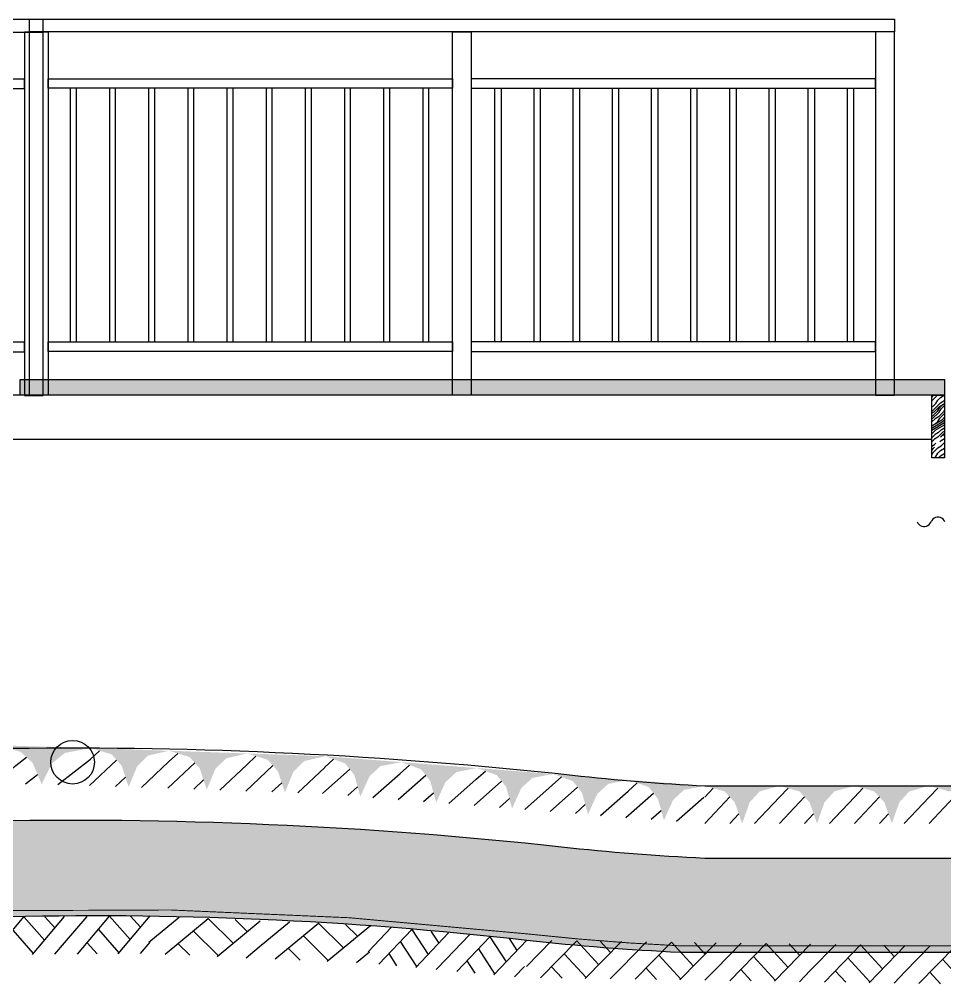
# Model space of a CAD drawing. Extents: x -16492 to 345596, y -4133 to 400729.
# Drawn here: x 50604 to 53558, y 82388 to 85466 of the extents above; entities that cross this region are included whole.
import ezdxf

# ---------------------------------------------------------------- set-up
doc = ezdxf.new("R2010")
doc.units = 0
doc.header["$LTSCALE"] = 10
doc.header["$MEASUREMENT"] = 0
doc.linetypes.add('DASH', pattern=[0.35, 0.25, -0.1])
for name, color, linetype in [('0-01', 1, 'Continuous'), ('0-04', 4, 'Continuous'), ('0-剖面', 30, 'Continuous'), ('PUB_HATCH', 8, 'Continuous'), ('W-PLASTIC_RAILINGS塑木栏杆', 6, 'Continuous'), ('W-STEEL_FRAME钢架', 3, 'Continuous'), ('木地板', 32, 'Continuous')]:
    doc.layers.add(name, color=color, linetype=linetype)

# ---------------------------------------------------------------- blocks, each defined once
blk = doc.blocks.new('*U420')
at = {"layer": 'W-PLASTIC_RAILINGS塑木栏杆'}
blk.add_lwpolyline([(-10, -405), (10, -405), (10, 405), (-10, 405)], close=True, dxfattribs=at)
blk = doc.blocks.new('*U421')
at = {"layer": 'W-PLASTIC_RAILINGS塑木栏杆', "color": 0, "linetype": 'ByBlock', "lineweight": -2, "transparency": 16777216}
for p in [(0, 0), (125, 0), (250, 0), (375, 0), (500, 0), (625, 0), (750, 0), (875, 0), (1000, 0), (1125, 0)]:
    blk.add_blockref('*U420', p, dxfattribs=at)
blk = doc.blocks.new('*U422')
at = {"layer": 'W-PLASTIC_RAILINGS塑木栏杆'}
blk.add_lwpolyline([(-10, -405), (10, -405), (10, 405), (-10, 405)], close=True, dxfattribs=at)
blk = doc.blocks.new('*U423')
at = {"layer": 'W-PLASTIC_RAILINGS塑木栏杆', "color": 0, "linetype": 'ByBlock', "lineweight": -2, "transparency": 16777216}
for p in [(0, 0), (125, 0), (250, 0), (375, 0), (500, 0), (625, 0), (750, 0), (875, 0), (1000, 0), (1125, 0)]:
    blk.add_blockref('*U422', p, dxfattribs=at)

msp = doc.modelspace()

# ---------------------------------------------------------------- hatches: boundary and pattern name
at = {"layer": 'PUB_HATCH'}
h = msp.add_hatch(dxfattribs=at)
h.set_pattern_fill('AR-SAND', color=256, scale=50)
h.set_pattern_definition([(37.5, (50518.82, 83256.87), (-3.1497, 96.3412), [0, -76, 0, -85, 0, -81.25]), (7.5, (50518.82, 83256.87), (88.489, 141.1073), [0, -41, 0, -68.5, 0, -26.25]), (327.5, (50457.32, 83256.87), (155.7071, 0.283), [0, -25, 0, -90, 0, -117.5]), (317.5, (50457.32, 83256.87), (150.3063, 43.8838), [0, -12.5, 0, -59, 0, -67.5])])
h.paths.add_polyline_path([(46096.4, 84025.3, -0.064721), (47069.1, 83597.1, -0.004212), (47777.5, 83253.2, 0.060111), (48501.9, 82975.9, 0.071539), (49577.2, 82865, 0.003477), (50462.7, 82906.7, -0.032712), (52335.3, 82824.6, 0.015492), (52792, 82788.6), (54941.3, 82788.6), (54941.3, 82488.4), (54799.8, 82488.4), (54575, 82488.4), (54502, 82488.4), (54277.2, 82488.4), (54204.1, 82488.4), (53979.3, 82488.4), (53906.2, 82488.4), (53681.4, 82488.4), (53608.3, 82488.4), (53492.4, 82488.4), (53383.5, 82488.4), (53310.5, 82488.4), (53085.7, 82488.4), (53012.6, 82488.4), (52880.1, 82488.4), (52787.8, 82488.4), (52714.7, 82488.4), (52713.7, 82488.4, -0.007725), (52476.5, 82503, -0.002578), (52397.4, 82509.5, -0.003259), (52297.6, 82518.9, -0.002396), (52224.3, 82526.6, 0.035371), (50517.8, 82600.8, 0), (50517.8, 82600.8, 0.000684), (50401.8, 82597.5, 0.0019), (50079.5, 82586.6, 0.002046), (49732.7, 82572.1, 0.000846), (49589.3, 82565.3, -0.015917), (49328.5, 82563.1, -0.008778), (49184.8, 82569, -0.007078), (49069.1, 82577.4, -0.008809), (48925.6, 82592.5, -0.009801), (48766.6, 82615.2, -0.021045), (48428.9, 82684.9, -0.006385), (48341.6, 82707.9, -0.027268), (47976.3, 82831.3, -0.01678), (47758.9, 82926.7, -0.009486), (47639.1, 82987, 0.000137), (47525.7, 83042.7, 0.000334), (47249.6, 83178, 0.000334), (46973.7, 83312.8, 0.00003), (46949.2, 83324.7, 0.022039), (46339.5, 83600.6, -0.262604)])
at = {"layer": '木地板'}
h = msp.add_hatch(dxfattribs=at)
h.set_pattern_fill('木纹02', color=256, scale=50, angle=45)
h.set_pattern_definition([(45, (-469955.76, -383430.91), (-141.421356, 141.421356), [40, -60, 20, -80]), (45, (-469860.3, -383328.38), (-141.421356, 141.421356), [40, -160]), (45, (-469881.51, -383335.45), (-141.421356, 141.421356), [20, -180]), (45, (-469962.83, -383409.7), (-141.421356, 141.421356), [10, -140, 10, -40]), (45, (-469920.4, -383353.13), (-141.421356, 141.421356), [40, -60, 10, -90]), (45, (-469959.3, -383384.95), (-141.421356, 141.421356), [30, -170]), (45, (-469927.47, -383346.06), (-141.421356, 141.421356), [60, -140]), (45, (-469973.44, -383384.95), (-141.421356, 141.421356), [40, -160]), (45, (-469920.4, -383324.85), (-141.421356, 141.421356), [100, -100]), (45, (-469969.9, -383360.2), (-141.421356, 141.421356), [20, -60, 40, -80]), (45, (-469874.44, -383257.67), (-141.421356, 141.421356), [40, -160]), (45, (-469906.26, -383282.42), (-141.421356, 141.421356), [20, -180]), (45, (-469938.08, -383307.17), (-141.421356, 141.421356), [20, -180]), (45, (-470012.33, -383374.34), (-141.421356, 141.421356), [40, -160]), (45, (-469945.15, -383300.1), (-141.421356, 141.421356), [40, -160]), (45, (-469952.22, -383293.03), (-141.421356, 141.421356), [40, -40, 40, -80]), (45, (-469987.58, -383314.24), (-141.421356, 141.421356), [20, -100, 40, -40]), (45, (-469962.83, -383282.42), (-141.421356, 141.421356), [60, -140]), (45, (-469969.9, -383275.35), (-141.421356, 141.421356), [40, -160]), (45, (-470030, -383328.38), (-141.421356, 141.421356), [60, -80, 20, -40]), (45, (-470037.08, -383321.31), (-141.421356, 141.421356), [100, -100]), (45, (-469955.76, -383232.92), (-141.421356, 141.421356), [20, -180]), (45, (-470001.72, -383271.81), (-141.421356, 141.421356), [40, -160]), (45, (-470033.54, -383296.56), (-141.421356, 141.421356), [20, -80, 20, -80]), (45, (-470051.22, -383307.17), (-141.421356, 141.421356), [20, -60, 40, -80]), (45, (-470026.47, -383275.35), (-141.421356, 141.421356), [20, -100, 20, -60]), (45, (-470001.72, -383243.53), (-141.421356, 141.421356), [60, -140]), (45, (-470065.36, -383293.03), (-141.421356, 141.421356), [40, -160]), (45, (-469998.18, -383218.78), (-141.421356, 141.421356), [20, -180]), (45, (-469973.44, -383186.96), (-141.421356, 141.421356), [20, -180]), (59.0362435, (-469867.37, -383321.31), (141.4213562, 141.4213562), [20.6, -804.021105]), (59.0362435, (-469885.048, -383275.35), (141.4213562, 141.4213562), [20.6, -804.021105]), (59.0362435, (-469984.042, -383204.637), (141.4213562, 141.4213562), [20.6, -804.021105]), (59.0362435, (-469973.436, -383300.097), (141.4213562, 141.4213562), [20.6, -804.021105]), (59.0362435, (-469966.365, -383250.6), (141.4213562, 141.4213562), [20.6, -804.021105]), (59.0362435, (-469941.616, -383247.064), (141.4213562, 141.4213562), [20.6, -804.021105]), (59.0362435, (-470037.076, -383293.026), (141.4213562, 141.4213562), [20.6, -804.021105]), (59.0362435, (-469973.436, -383243.53), (141.4213562, 141.4213562), [20.6, -804.021105]), (59.0362435, (-469892.12, -383268.277), (141.4213562, 141.4213562), [41.2, -783.421105]), (59.0362435, (-469916.867, -383271.813), (141.4213562, 141.4213562), [41.2, -783.421105]), (59.0362435, (-469923.94, -383264.74), (141.4213562, 141.4213562), [41.2, -783.421105]), (210.9637565, (-469920.403, -383353.13), (-141.4213562, -141.4213562), [20.6, -41.2, 20.6, -742.221105]), (210.9637565, (-469969.9, -383360.2), (-141.4213562, -141.4213562), [20.6, -804.021105]), (210.9637565, (-470033.54, -383296.56), (-141.4213562, -141.4213562), [41.2, -783.421105]), (239.0362435, (-469860.3, -383328.38), (-141.4213562, -141.4213562), [20.6, -804.021105]), (30.9637565, (-469832.015, -383300.097), (141.4213562, 141.4213562), [20.6, -804.021105]), (30.9637565, (-469923.94, -383293.026), (141.4213562, 141.4213562), [20.6, -804.021105]), (30.9637565, (-469920.403, -383239.993), (141.4213562, 141.4213562), [20.6, -804.021105]), (30.9637565, (-469987.58, -383285.955), (141.4213562, 141.4213562), [20.6, -804.021105]), (30.9637565, (-470019.4, -383282.42), (141.4213562, 141.4213562), [20.6, -804.021105]), (30.9637565, (-470012.327, -383261.206), (141.4213562, 141.4213562), [20.6, -804.021105]), (30.9637565, (-469987.58, -383285.955), (141.4213562, 141.4213562), [20.6, -804.021105]), (30.9637565, (-469966.365, -383222.315), (141.4213562, 141.4213562), [82.4, -742.221105]), (30.9637565, (-469955.76, -383402.627), (141.4213562, 141.4213562), [82.4, -742.221105]), (30.9637565, (-469952.223, -383377.88), (141.4213562, 141.4213562), [82.4, -742.221105]), (30.9637565, (-469945.15, -383356.665), (141.4213562, 141.4213562), [20.6, -41.2, 41.2, -721.621105]), (30.9637565, (-469955.76, -383346.06), (141.4213562, 141.4213562), [41.2, -41.2, 41.2, -701.021105]), (30.9637565, (-469984.042, -383346.06), (141.4213562, 141.4213562), [82.4, -742.221105]), (30.9637565, (-470008.79, -383349.594), (141.4213562, 141.4213562), [82.4, -742.221105]), (30.9637565, (-470015.86, -383342.523), (141.4213562, 141.4213562), [82.4, -742.221105]), (30.9637565, (-469959.294, -383201.1), (141.4213562, 141.4213562), [20.6, -804.021105]), (30.9637675, (-469959.294, -383172.82), (141.421329, 141.4213834), [41.2, -783.421105]), (30.9637675, (-470037.076, -383264.74), (141.421329, 141.4213834), [41.2, -783.421105]), (30.9637575, (-469927.474, -383402.627), (141.4213538, 141.4213587), [82.4, -742.221105]), (30.9637575, (-469941.616, -383218.78), (141.4213538, 141.4213587), [61.8, -762.821105]), (30.9637575, (-469916.867, -383215.244), (141.4213538, 141.4213587), [123.6, -701.021105])])
h.paths.add_polyline_path([(50607, 84315.9), (53557, 84315.9), (53557, 84265.9), (50607, 84265.9)])
h = msp.add_hatch(dxfattribs=at)
h.set_pattern_fill('木纹02', color=256, scale=30, angle=45)
h.set_pattern_definition([(45, (1998797, -1040959.41), (-84.852814, 84.852814), [24, -36, 12, -48]), (45, (1998854.28, -1040897.9), (-84.852814, 84.852814), [24, -96]), (45, (1998841.55, -1040902.14), (-84.852814, 84.852814), [12, -108]), (45, (1998792.76, -1040946.68), (-84.852814, 84.852814), [6, -84, 6, -24]), (45, (1998818.22, -1040912.74), (-84.852814, 84.852814), [24, -36, 6, -54]), (45, (1998794.88, -1040931.84), (-84.852814, 84.852814), [18, -102]), (45, (1998813.97, -1040908.5), (-84.852814, 84.852814), [36, -84]), (45, (1998786.4, -1040931.84), (-84.852814, 84.852814), [24, -96]), (45, (1998818.22, -1040895.77), (-84.852814, 84.852814), [60, -60]), (45, (1998788.52, -1040916.99), (-84.852814, 84.852814), [12, -36, 24, -48]), (45, (1998845.79, -1040855.47), (-84.852814, 84.852814), [24, -96]), (45, (1998826.7, -1040870.32), (-84.852814, 84.852814), [12, -108]), (45, (1998807.61, -1040885.17), (-84.852814, 84.852814), [12, -108]), (45, (1998763.06, -1040925.47), (-84.852814, 84.852814), [24, -96]), (45, (1998803.37, -1040880.92), (-84.852814, 84.852814), [24, -96]), (45, (1998799.12, -1040876.68), (-84.852814, 84.852814), [24, -24, 24, -48]), (45, (1998777.91, -1040889.41), (-84.852814, 84.852814), [12, -60, 24, -24]), (45, (1998792.76, -1040870.32), (-84.852814, 84.852814), [36, -84]), (45, (1998788.52, -1040866.07), (-84.852814, 84.852814), [24, -96]), (45, (1998752.45, -1040897.9), (-84.852814, 84.852814), [36, -48, 12, -24]), (45, (1998748.21, -1040893.65), (-84.852814, 84.852814), [60, -60]), (45, (1998797, -1040840.62), (-84.852814, 84.852814), [12, -108]), (45, (1998769.42, -1040863.95), (-84.852814, 84.852814), [24, -96]), (45, (1998750.33, -1040878.8), (-84.852814, 84.852814), [12, -48, 12, -48]), (45, (1998739.73, -1040885.17), (-84.852814, 84.852814), [12, -36, 24, -48]), (45, (1998754.58, -1040866.07), (-84.852814, 84.852814), [12, -60, 12, -36]), (45, (1998769.42, -1040846.98), (-84.852814, 84.852814), [36, -84]), (45, (1998731.24, -1040876.68), (-84.852814, 84.852814), [24, -96]), (45, (1998771.55, -1040832.13), (-84.852814, 84.852814), [12, -108]), (45, (1998786.4, -1040813.04), (-84.852814, 84.852814), [12, -108]), (59.0362435, (1998850.035, -1040893.652), (84.85281374, 84.85281374), [12.36, -482.412663]), (59.0362435, (1998839.428, -1040866.074), (84.85281374, 84.85281374), [12.36, -482.412663]), (59.0362435, (1998780.03, -1040823.648), (84.85281374, 84.85281374), [12.36, -482.412663]), (59.0362435, (1998786.395, -1040880.924), (84.85281374, 84.85281374), [12.36, -482.412663]), (59.0362435, (1998790.638, -1040851.225), (84.85281374, 84.85281374), [12.36, -482.412663]), (59.0362435, (1998805.487, -1040849.104), (84.85281374, 84.85281374), [12.36, -482.412663]), (59.0362435, (1998748.212, -1040876.68), (84.85281374, 84.85281374), [12.36, -482.412663]), (59.0362435, (1998786.395, -1040846.982), (84.85281374, 84.85281374), [12.36, -482.412663]), (59.0362435, (1998835.186, -1040861.832), (84.85281374, 84.85281374), [24.72, -470.052663]), (59.0362435, (1998820.336, -1040863.953), (84.85281374, 84.85281374), [24.72, -470.052663]), (59.0362435, (1998816.094, -1040859.71), (84.85281374, 84.85281374), [24.72, -470.052663]), (210.9637565, (1998818.215, -1040912.743), (-84.85281374, -84.85281374), [12.36, -24.72, 12.36, -445.332663]), (210.9637565, (1998788.517, -1040916.986), (-84.85281374, -84.85281374), [12.36, -482.412663]), (210.9637565, (1998750.333, -1040878.802), (-84.85281374, -84.85281374), [24.72, -470.052663]), (239.0362435, (1998854.278, -1040897.894), (-84.85281374, -84.85281374), [12.36, -482.412663]), (30.9637565, (1998871.248, -1040880.924), (84.85281374, 84.85281374), [12.36, -482.412663]), (30.9637565, (1998816.094, -1040876.68), (84.85281374, 84.85281374), [12.36, -482.412663]), (30.9637565, (1998818.215, -1040844.86), (84.85281374, 84.85281374), [12.36, -482.412663]), (30.9637565, (1998777.91, -1040872.438), (84.85281374, 84.85281374), [12.36, -482.412663]), (30.9637565, (1998758.818, -1040870.317), (84.85281374, 84.85281374), [12.36, -482.412663]), (30.9637565, (1998763.06, -1040857.59), (84.85281374, 84.85281374), [12.36, -482.412663]), (30.9637565, (1998777.91, -1040872.438), (84.85281374, 84.85281374), [12.36, -482.412663]), (30.9637565, (1998790.638, -1040834.255), (84.85281374, 84.85281374), [49.44, -445.332663]), (30.9637565, (1998797.002, -1040942.442), (84.85281374, 84.85281374), [49.44, -445.332663]), (30.9637565, (1998799.123, -1040927.593), (84.85281374, 84.85281374), [49.44, -445.332663]), (30.9637565, (1998803.366, -1040914.865), (84.85281374, 84.85281374), [12.36, -24.72, 24.72, -432.972663]), (30.9637565, (1998797.002, -1040908.5), (84.85281374, 84.85281374), [24.72, -24.72, 24.72, -420.612663]), (30.9637565, (1998780.03, -1040908.5), (84.85281374, 84.85281374), [49.44, -445.332663]), (30.9637565, (1998765.182, -1040910.622), (84.85281374, 84.85281374), [49.44, -445.332663]), (30.9637565, (1998760.94, -1040906.38), (84.85281374, 84.85281374), [49.44, -445.332663]), (30.9637565, (1998794.88, -1040821.527), (84.85281374, 84.85281374), [12.36, -482.412663]), (30.9637675, (1998794.88, -1040804.556), (84.85279745, 84.85283003), [24.72, -470.052663]), (30.9637675, (1998748.212, -1040859.71), (84.85279745, 84.85283003), [24.72, -470.052663]), (30.9637575, (1998813.973, -1040942.442), (84.85281226, 84.85281522), [49.44, -445.332663]), (30.9637575, (1998805.487, -1040832.133), (84.85281226, 84.85281522), [37.08, -457.692663]), (30.9637575, (1998820.336, -1040830.012), (84.85281226, 84.85281522), [74.16, -420.612663])])
h.paths.add_polyline_path([(53517, 84265.9), (53557, 84265.9), (53557, 84065.9), (53517, 84065.9)])

# ---------------------------------------------------------------- linework, layer by layer
for p, q in [((53470, 83861.9), (53472.4, 83857.4)), ((53472.4, 83857.4), (53475.7, 83853.5)), ((53475.7, 83853.5), (53479.8, 83850.4)), ((53504.3, 83850.4), (53508.4, 83853.5)), ((53508.4, 83853.5), (53511.7, 83857.4)), ((53511.7, 83857.4), (53514.1, 83861.9)), ((53516.6, 83866.5), (53514.1, 83861.9)), ((53519.9, 83870.4), (53516.6, 83866.5)), ((53524, 83873.5), (53519.9, 83870.4)), ((53528.6, 83875.7), (53524, 83873.5)), ((53533.7, 83876.8), (53528.6, 83875.7)), ((53538.8, 83876.8), (53533.7, 83876.8)), ((53543.8, 83875.7), (53538.8, 83876.8)), ((53548.5, 83873.5), (53543.8, 83875.7)), ((53552.6, 83870.4), (53548.5, 83873.5)), ((53555.9, 83866.5), (53552.6, 83870.4)), ((53558.3, 83861.9), (53555.9, 83866.5)), ((53479.8, 83850.4), (53484.5, 83848.2)), ((53484.5, 83848.2), (53489.5, 83847.1)), ((53489.5, 83847.1), (53494.6, 83847.1)), ((53494.6, 83847.1), (53499.7, 83848.2)), ((53499.7, 83848.2), (53504.3, 83850.4)), ((50831.8, 83104), (50860.8, 83131.4)), ((51081.1, 83095.3), (51110.2, 83122.7)), ((51330.4, 83086.6), (51359.5, 83114)), ((50522.5, 83029), (50627.6, 83110.2)), ((50727.2, 83023), (50832, 83104)), ((50828.8, 83020), (50915.2, 83101.3)), ((50995, 83014.2), (51081.1, 83095.3)), ((51078.1, 83011.3), (51164.5, 83092.6)), ((51244.4, 83005.5), (51330.4, 83086.6)), ((51327.5, 83002.6), (51413.8, 83083.9)), ((51578.2, 83077.9), (51607.7, 83104.1)), ((51820.4, 83059), (51849.9, 83085.2)), ((50624.8, 83026), (50662.9, 83055.4)), ((51493.7, 82996.8), (51579.7, 83077.9)), ((51571.6, 82994.2), (51659.2, 83071.9)), ((51733.1, 82981.6), (51820.4, 83059)), ((51813.8, 82975.3), (51901.4, 83053)), ((52062.6, 83040.1), (52092.1, 83066.3)), ((50911.9, 83017.1), (50943.2, 83046.6)), ((51161.2, 83008.4), (51192.5, 83037.9)), ((51410.6, 82999.7), (51441.9, 83029.2)), ((51975.3, 82962.7), (52062.6, 83040.1)), ((52056, 82956.4), (52143.6, 83034.1)), ((52304.8, 83021.2), (52334.3, 83047.4)), ((52547, 83002.3), (52576.5, 83028.5)), ((51652.4, 82987.9), (51684.1, 83016.1)), ((51894.6, 82969), (51926.3, 82997.2)), ((52217.5, 82943.8), (52304.8, 83021.2)), ((52298.2, 82937.5), (52385.8, 83015.2)), ((52459.7, 82924.9), (52547, 83002.3)), ((52540.4, 82918.6), (52628, 82996.3)), ((52792, 82983.3), (52818.9, 83011.7)), ((53030.8, 82983.3), (53057.7, 83011.7)), ((53269.6, 82983.3), (53296.5, 83011.7)), ((53508.4, 82983.3), (53535.3, 83011.7)), ((52136.8, 82950.1), (52168.5, 82978.3)), ((52701.9, 82906), (52789.2, 82983.4)), ((52792, 82899.3), (52871.8, 82983.6)), ((52951.2, 82899.3), (53030.8, 82983.3)), ((53030.8, 82899.3), (53110.6, 82983.6)), ((53190, 82899.3), (53269.6, 82983.3)), ((53269.6, 82899.3), (53349.5, 82983.6)), ((53428.8, 82899.3), (53508.4, 82983.3)), ((53508.4, 82899.3), (53588.3, 82983.6)), ((52379, 82931.2), (52410.7, 82959.4)), ((52621.2, 82912.3), (52652.9, 82940.5)), ((52871.6, 82899.3), (52900.5, 82929.9)), ((53110.4, 82899.3), (53139.3, 82929.9)), ((53349.2, 82899.3), (53378.1, 82929.9)), ((50517.3, 82479.9), (50619.5, 82600.8)), ((50619.5, 82600.8), (50684.5, 82526.3)), ((50646.2, 82481), (50748.4, 82601.8)), ((50686.5, 82601.3), (50717.7, 82565.6)), ((50749.1, 82517.8), (50820.6, 82602.4)), ((50790.6, 82482.2), (50892.8, 82603)), ((50892.8, 82603), (50957.8, 82528.5)), ((50919.5, 82483.2), (51021.7, 82604)), ((50959.8, 82603.5), (50991, 82567.8)), ((51018, 82520.1), (51114.6, 82600)), ((51069.5, 82481.8), (51207.5, 82595.9)), ((51207.5, 82595.9), (51287.2, 82517.4)), ((51293.8, 82592.2), (51332.1, 82554.5)), ((50857, 82560.7), (50922.1, 82486.2)), ((51235.5, 82474.6), (51373.5, 82588.7)), ((51369.8, 82504.8), (51466.4, 82584.7)), ((51421.3, 82466.5), (51559.3, 82580.6)), ((51559.3, 82580.6), (51639, 82502.1)), ((51587.3, 82459.3), (51725.2, 82573.4)), ((51645.6, 82576.9), (51683.9, 82539.2)), ((51717.4, 82489.8), (51791.1, 82567.2)), ((51751.7, 82450.4), (51857.1, 82561)), ((51857.1, 82561), (51908.9, 82480.9)), ((50583.7, 82558.5), (50648.8, 82484)), ((51159.2, 82556), (51238.9, 82477.5)), ((51511, 82540.7), (51590.7, 82462.1)), ((51869.4, 82439.4), (51974.7, 82550)), ((51918.3, 82555.3), (51943.1, 82516.8)), ((51966.9, 82466.4), (52040.7, 82543.8)), ((52001.2, 82427), (52106.6, 82537.7)), ((52106.6, 82537.7), (52158.4, 82457.5)), ((52167.8, 82531.9), (52192.6, 82493.4)), ((50718.4, 82481.6), (50749.1, 82517.8)), ((50821.3, 82518.4), (50852.5, 82482.7)), ((50991.7, 82483.8), (51022.4, 82520)), ((51110.9, 82516.1), (51149.2, 82478.4)), ((51328.4, 82470.6), (51369.8, 82504.8)), ((51462.7, 82500.7), (51501, 82463)), ((51820.2, 82522.3), (51872, 82442.1)), ((52069.7, 82498.9), (52121.5, 82418.8)), ((52118.9, 82416), (52224.3, 82526.6)), ((52223, 82442.7), (52304, 82525.5)), ((52268.1, 82406), (52383.7, 82524.3)), ((52383.7, 82524.3), (52453.9, 82448.3)), ((52410.5, 82403.9), (52526.1, 82522.3)), ((52457.8, 82523.3), (52491.4, 82486.8)), ((52524.9, 82438.3), (52605.9, 82521.1)), ((52570, 82401.6), (52685.6, 82520)), ((52685.6, 82520), (52755.7, 82444)), ((52712.4, 82399.6), (52828, 82517.9)), ((52759.7, 82518.9), (52793.3, 82482.4)), ((52826.8, 82433.9), (52907.8, 82516.8)), ((52871.9, 82397.3), (52987.5, 82515.6)), ((52987.5, 82515.6), (53057.6, 82439.6)), ((53014.3, 82395.2), (53129.9, 82513.6)), ((53061.6, 82514.6), (53095.2, 82478.1)), ((53128.7, 82429.6), (53209.7, 82512.4)), ((53173.8, 82392.9), (53289.4, 82511.3)), ((53289.4, 82511.3), (53359.5, 82435.3)), ((53316.2, 82390.9), (53431.8, 82509.2)), ((53363.5, 82510.2), (53397.1, 82473.7)), ((53430.6, 82425.2), (53511.6, 82508.1)), ((53475.6, 82388.6), (53591.3, 82506.9)), ((51680.2, 82455.2), (51721.6, 82489.5)), ((51783.3, 82483.6), (51808.2, 82445.1)), ((52343.3, 82482.9), (52413.4, 82406.9)), ((52645.2, 82478.6), (52715.3, 82402.6)), ((52947, 82474.2), (53017.2, 82398.2)), ((53248.9, 82469.9), (53319, 82393.8)), ((51935.3, 82433.2), (51966.9, 82466.4)), ((52032.8, 82460.2), (52057.7, 82421.7)), ((52184.8, 82409.8), (52216.4, 82443)), ((52302.8, 82441.5), (52336.4, 82405)), ((52490.2, 82402.8), (52524.9, 82438.3)), ((52604.7, 82437.1), (52638.3, 82400.7)), ((53550.8, 82465.5), (53620.9, 82389.5)), ((52792.1, 82398.4), (52826.8, 82433.9)), ((52906.6, 82432.8), (52940.2, 82396.3)), ((53094, 82394.1), (53128.7, 82429.6)), ((53208.5, 82428.4), (53242.1, 82392)), ((53395.9, 82389.7), (53430.6, 82425.2)), ((53510.3, 82424.1), (53544, 82387.6))]:
    msp.add_line(p, q)
for points in [[(50526, 83148.9), (50833, 83139.9), (50607.3, 83128.5), (50750.6, 83124.3)], [(50607.3, 83128.5), (50750.6, 83124.3), (50647.2, 83092.6), (50708.6, 83090.8)], [(50833, 83139.9), (51082.3, 83131.2), (50898.9, 83119.6), (51015.2, 83115.6)], [(50898.9, 83119.6), (51015.2, 83115.6), (50930.9, 83083.7), (50980.8, 83082)], [(51082.3, 83131.2), (51331.7, 83122.5), (51148.2, 83110.9), (51264.5, 83106.9)], [(51331.7, 83122.5), (51581, 83113.8), (51397.5, 83102.2), (51513.9, 83098.2)], [(51581, 83113.8), (51823.2, 83094.9), (51644.2, 83090.8), (51757.2, 83082)], [(50647.2, 83092.6), (50708.6, 83090.8), (50676, 83024.5)], [(50930.9, 83083.7), (50980.8, 83082), (50953.5, 83015.7)], [(51148.2, 83110.9), (51264.5, 83106.9), (51180.2, 83075), (51230.1, 83073.2)], [(51397.5, 83102.2), (51513.9, 83098.2), (51429.5, 83066.3), (51479.4, 83064.5)], [(51644.2, 83090.8), (51757.2, 83082), (51673.7, 83053.6), (51722.2, 83049.9)], [(51823.2, 83094.9), (52065.4, 83076), (51886.4, 83071.9), (51999.4, 83063.1)], [(51180.2, 83075), (51230.1, 83073.2), (51202.8, 83007)], [(51429.5, 83066.3), (51479.4, 83064.5), (51452.1, 82998.3)], [(51673.7, 83053.6), (51722.2, 83049.9), (51692.7, 82984.7)], [(51886.4, 83071.9), (51999.4, 83063.1), (51915.9, 83034.7), (51964.4, 83031)], [(52065.4, 83076), (52307.6, 83057.1), (52128.6, 83053), (52241.6, 83044.2)], [(52128.6, 83053), (52241.6, 83044.2), (52158.1, 83015.8), (52206.6, 83012.1)], [(52307.6, 83057.1), (52549.8, 83038.2), (52370.7, 83034.1), (52483.8, 83025.3)], [(51915.9, 83034.7), (51964.4, 83031), (51934.9, 82965.8)], [(52370.7, 83034.1), (52483.8, 83025.3), (52400.3, 82996.9), (52448.8, 82993.2)], [(52549.8, 83038.2), (52792, 83019.3), (52612.9, 83015.2), (52726, 83006.4)], [(52158.1, 83015.8), (52206.6, 83012.1), (52177.1, 82946.9)], [(52400.3, 82996.9), (52448.8, 82993.2), (52419.3, 82928)], [(52612.9, 83015.2), (52726, 83006.4), (52642.5, 82978), (52691, 82974.3)], [(52792, 83019.3), (53030.8, 83019.3), (52855.6, 83001.3), (52967.1, 83001.3)], [(52855.6, 83001.3), (52967.1, 83001.3), (52887.5, 82966.5), (52935.2, 82966.5)], [(53030.8, 83019.3), (53269.6, 83019.3), (53094.4, 83001.3), (53205.9, 83001.3)], [(53094.4, 83001.3), (53205.9, 83001.3), (53126.3, 82966.5), (53174.1, 82966.5)], [(53269.6, 83019.3), (53508.4, 83019.3), (53333.3, 83001.3), (53444.7, 83001.3)], [(53333.3, 83001.3), (53444.7, 83001.3), (53365.1, 82966.5), (53412.9, 82966.5)], [(53508.4, 83019.3), (53747.2, 83019.3), (53572.1, 83001.3), (53683.5, 83001.3)], [(52642.5, 82978), (52691, 82974.3), (52661.5, 82909.1)], [(52887.5, 82966.5), (52935.2, 82966.5), (52911.4, 82899.3)], [(53126.3, 82966.5), (53174.1, 82966.5), (53150.2, 82899.3)], [(53365.1, 82966.5), (53412.9, 82966.5), (53389, 82899.3)]]:
    msp.add_solid(points)
at = {"layer": '0-01', "linetype": 'DASH', "const_width": 3}
msp.add_lwpolyline([(46348.4, 83618.5, -0.021982), (46958.1, 83342.6, -0.000835), (47648.1, 83004.9, 0.060002), (48433.8, 82704.3, 0.071539), (49588.4, 82585.2, -0.005461), (50514.9, 82620.7, -0.035419), (52226.5, 82546.5, 0.015959), (52714.6, 82508.4)], format="xyb", dxfattribs=at)
msp.add_lwpolyline([(52714.6, 82508.4), (54941.3, 82508.4)], dxfattribs=at)
at = {"layer": '0-04'}
msp.add_line((52713.7, 82488.4), (54941.3, 82488.4), dxfattribs=at)
for points in [[(46096.4, 84025.3, -0.064721), (47069.1, 83597.1, -0.004212), (47777.5, 83253.2, 0.060111), (48501.9, 82975.9, 0.071539), (49577.2, 82865, 0.003477), (50462.7, 82906.7, -0.032712), (52335.3, 82824.6, 0.015492), (52792, 82788.6), (54941.3, 82788.6)], [(46339.5, 83600.6, -0.022039), (46949.2, 83324.7, -0.000835), (47639.1, 82987, 0.059982), (48428.9, 82684.9, 0.071545), (49589.3, 82565.3, -0.005476), (50517.8, 82600.8, -0.035371), (52224.3, 82526.6, 0.01596), (52713.7, 82488.4)]]:
    msp.add_lwpolyline(points, format="xyb", dxfattribs=at)
at = {"layer": '0-剖面'}
msp.add_line((52792, 83019.3), (54941.3, 83019.3), dxfattribs=at)
msp.add_lwpolyline([(50580.1, 83139.1, -0.030634), (52370.3, 83053.1, 0.014902), (52792, 83019.3, 0.014107)], format="xyb", dxfattribs=at)
at = {"layer": 'PUB_HATCH'}
msp.add_circle((50774.7, 83094.5), 69.6, dxfattribs=at)
at = {"layer": 'W-PLASTIC_RAILINGS塑木栏杆', "color": 3}
for points in [[(50681.2, 85464.8), (49031.6, 85464.8), (49031.6, 85424.8), (50681.2, 85424.8)], [(50637.2, 85465.9), (53397.2, 85465.9), (53397.2, 85425.9), (50637.2, 85425.9)]]:
    msp.add_lwpolyline(points, close=True, dxfattribs=at)
at = {"layer": 'W-PLASTIC_RAILINGS塑木栏杆'}
for points in [[(50681.2, 85424.8), (50621.2, 85424.8), (50621.2, 84264.8), (50681.2, 84264.8)], [(50636.8, 85425.9), (50696.8, 85425.9), (50696.8, 84265.9), (50636.8, 84265.9)], [(51987, 85425.9), (52047, 85425.9), (52047, 84265.9), (51987, 84265.9)], [(53397.2, 85425.9), (53337.2, 85425.9), (53337.2, 84265.9), (53397.2, 84265.9)]]:
    msp.add_lwpolyline(points, close=True, dxfattribs=at)
at = {"layer": 'W-PLASTIC_RAILINGS塑木栏杆', "color": 5}
for points in [[(50621.2, 85274.8), (49141.2, 85274.8), (49141.2, 85244.8), (50621.2, 85244.8)], [(50696.8, 85275.9), (51987, 85275.9), (51987, 85245.9), (50696.8, 85245.9)], [(53337.2, 85275.9), (52047, 85275.9), (52047, 85245.9), (53337.2, 85245.9)], [(50621.2, 84434.8), (49141.2, 84434.8), (49141.2, 84404.8), (50621.2, 84404.8)], [(50696.8, 84435.9), (51987, 84435.9), (51987, 84405.9), (50696.8, 84405.9)], [(53337.2, 84435.9), (52047, 84435.9), (52047, 84405.9), (53337.2, 84405.9)]]:
    msp.add_lwpolyline(points, close=True, dxfattribs=at)
at = {"layer": 'W-STEEL_FRAME钢架', "elevation": 0}
msp.add_lwpolyline([(49017, 84125.9), (53517, 84125.9), (53517, 84265.9), (49017, 84265.9)], close=True, dxfattribs=at)
at = {"layer": '木地板'}
msp.add_lwpolyline([(50607, 84315.9), (53557, 84315.9), (53557, 84265.9), (50607, 84265.9)], close=True, dxfattribs=at)
at = {"layer": '木地板', "elevation": 0}
msp.add_lwpolyline([(53517, 84265.9), (53557, 84265.9), (53557, 84065.9), (53517, 84065.9)], close=True, dxfattribs=at)

# ---------------------------------------------------------------- block references
at = {"layer": 'W-PLASTIC_RAILINGS塑木栏杆'}
msp.add_blockref('*U421', (50776.9, 84840.9), dxfattribs=at)
at = {"layer": 'W-PLASTIC_RAILINGS塑木栏杆', "xscale": -1}
msp.add_blockref('*U423', (53257.1, 84840.9), dxfattribs=at)

doc.saveas('drawing.dxf')
